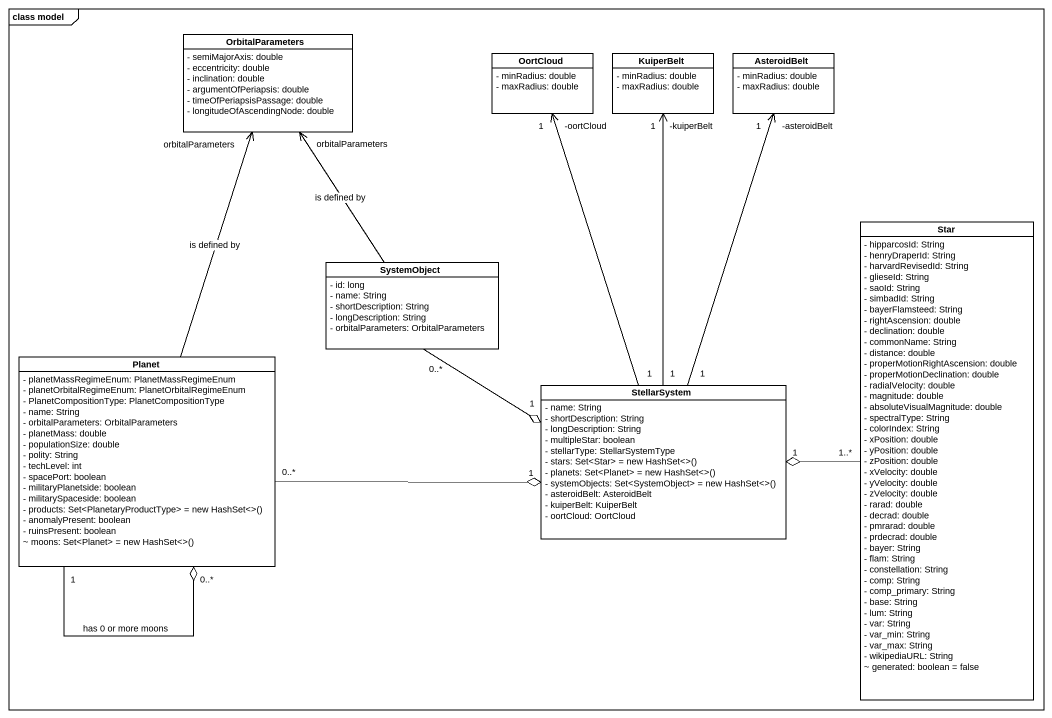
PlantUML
@startuml
mainframe class model
hide circle
hide empty members
skinparam classAttributeIconSize 0
class OrbitalParameters {
  - semiMajorAxis: double
  - eccentricity: double
  - inclination: double
  - argumentOfPeriapsis: double
  - timeOfPeriapsisPassage: double
  - longitudeOfAscendingNode: double
}
class OortCloud {
  - minRadius: double
  - maxRadius: double
}
class KuiperBelt {
  - minRadius: double
  - maxRadius: double
}
class AsteroidBelt {
  - minRadius: double
  - maxRadius: double
}
class Star {
  - hipparcosId: String
  - henryDraperId: String
  - harvardRevisedId: String
  - glieseId: String
  - saoId: String
  - simbadId: String
  - bayerFlamsteed: String
  - rightAscension: double
  - declination: double
  - commonName: String
  - distance: double
  - properMotionRightAscension: double
  - properMotionDeclination: double
  - radialVelocity: double
  - magnitude: double
  - absoluteVisualMagnitude: double
  - spectralType: String
  - colorIndex: String
  - xPosition: double
  - yPosition: double
  - zPosition: double
  - xVelocity: double
  - yVelocity: double
  - zVelocity: double
  - rarad: double
  - decrad: double
  - pmrarad: double
  - prdecrad: double
  - bayer: String
  - flam: String
  - constellation: String
  - comp: String
  - comp_primary: String
  - base: String
  - lum: String
  - var: String
  - var_min: String
  - var_max: String
  - wikipediaURL: String
  ~ generated: boolean = false
}
class SystemObject {
  - id: long
  - name: String
  - shortDescription: String
  - longDescription: String
  - orbitalParameters: OrbitalParameters
}
class Planet {
  - planetMassRegimeEnum: PlanetMassRegimeEnum
  - planetOrbitalRegimeEnum: PlanetOrbitalRegimeEnum
  - PlanetCompositionType: PlanetCompositionType
  - name: String
  - orbitalParameters: OrbitalParameters
  - planetMass: double
  - populationSize: double
  - polity: String
  - techLevel: int
  - spacePort: boolean
  - militaryPlanetside: boolean
  - militarySpaceside: boolean
  {field} - products: Set<PlanetaryProductType> = new HashSet<>()
  - anomalyPresent: boolean
  - ruinsPresent: boolean
  {field} ~ moons: Set<Planet> = new HashSet<>()
}
class StellarSystem {
  - name: String
  - shortDescription: String
  - longDescription: String
  - multipleStar: boolean
  - stellarType: StellarSystemType
  {field} - stars: Set<Star> = new HashSet<>()
  {field} - planets: Set<Planet> = new HashSet<>()
  {field} - systemObjects: Set<SystemObject> = new HashSet<>()
  - asteroidBelt: AsteroidBelt
  - kuiperBelt: KuiperBelt
  - oortCloud: OortCloud
}
Star "1..*" -left-o "1" StellarSystem
SystemObject -up-> "orbitalParameters" OrbitalParameters : is defined by
SystemObject "0..*" --o "1" StellarSystem
Planet -up-> "orbitalParameters" OrbitalParameters : is defined by
Planet "1" --o "0..*" Planet : has 0 or more moons
Planet "0..*" -right-o "1" StellarSystem
StellarSystem "1" -up-> "-oortCloud\n1" OortCloud
StellarSystem "1" -up-> "-kuiperBelt\n1" KuiperBelt
StellarSystem "1" -up-> "-asteroidBelt\n1" AsteroidBelt
@enduml
